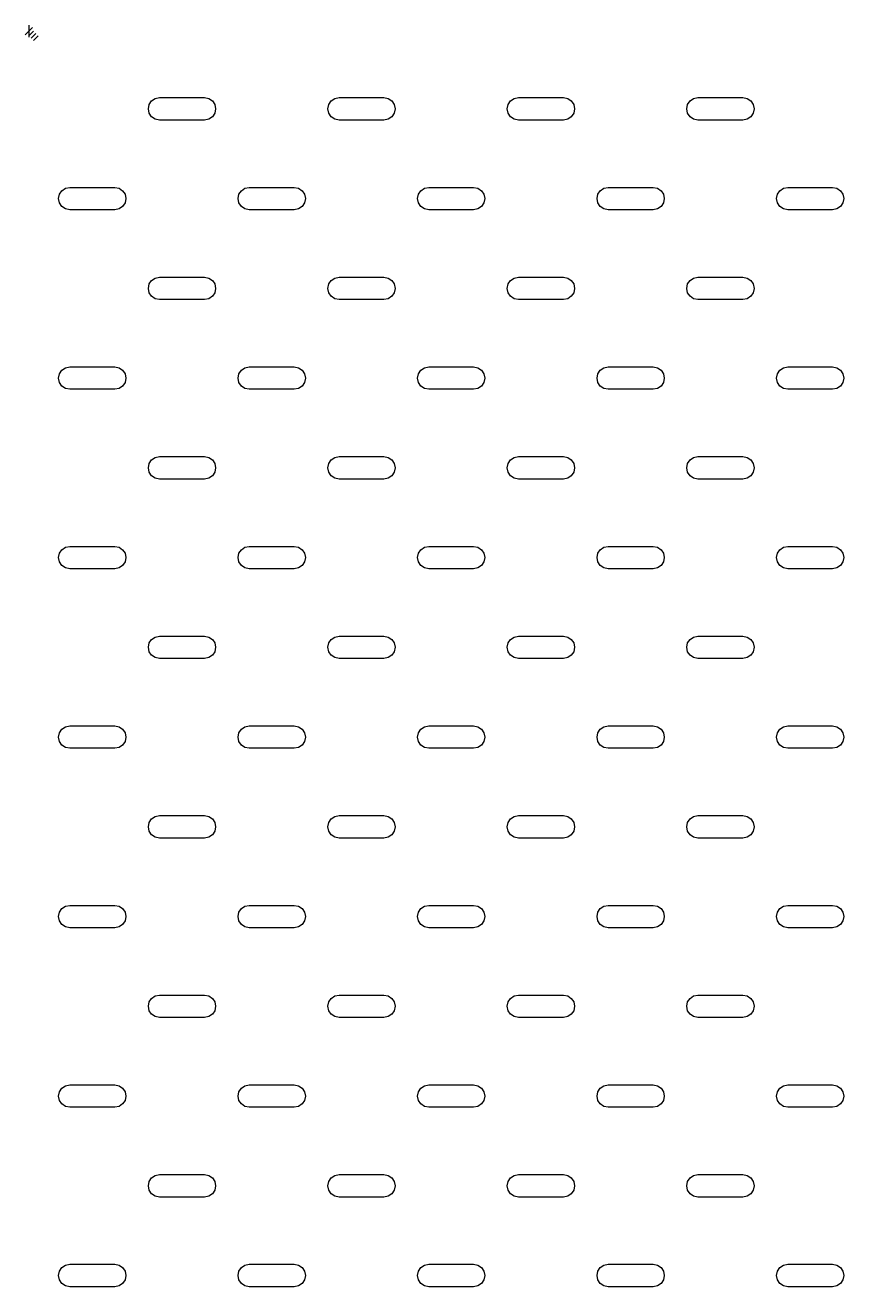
# Model space of a CAD drawing. Extents: x -507 to 182, y 13 to 298.
# Drawn here: x -0.8 to 181.6, y 17.2 to 298.3 of the extents above; entities that cross this region are included whole.
import ezdxf

# ---------------------------------------------------------------- set-up
doc = ezdxf.new("R2010")
doc.units = 0

msp = doc.modelspace()

# ---------------------------------------------------------------- linework, layer by layer
for p, q in [((26.848118, 280.656389), (27.382106, 281.450255)), ((27.382106, 281.450255), (28.174459, 281.986487)), ((28.174459, 281.986487), (29.1453, 282.18498)), ((29.1453, 282.185), (39.1453, 282.185)), ((29.1453, 282.18498), (29.1453, 282.185)), ((39.1453, 282.185), (40.116141, 281.986507)), ((40.116141, 281.986507), (40.908494, 281.450275)), ((40.908494, 281.450275), (41.442482, 280.656409)), ((66.848118, 280.656389), (67.382106, 281.450255)), ((67.382106, 281.450255), (68.174459, 281.986487)), ((68.174459, 281.986487), (69.1453, 282.18498)), ((69.1453, 282.18498), (79.1453, 282.185)), ((79.1453, 282.185), (80.116141, 281.986507)), ((80.116141, 281.986507), (80.908494, 281.450275)), ((80.908494, 281.450275), (81.442482, 280.656409)), ((106.847818, 280.656389), (107.381806, 281.450255)), ((107.381806, 281.450255), (108.174159, 281.986487)), ((108.174159, 281.986487), (109.145, 282.18498)), ((109.145, 282.185), (119.145, 282.185)), ((109.145, 282.18498), (109.145, 282.185)), ((119.145, 282.185), (120.115841, 281.986507)), ((120.115841, 281.986507), (120.908194, 281.450275)), ((120.908194, 281.450275), (121.442182, 280.656409)), ((146.847818, 280.656389), (147.381806, 281.450255)), ((147.381806, 281.450255), (148.174159, 281.986487)), ((148.174159, 281.986487), (149.145, 282.18498)), ((149.145, 282.18498), (159.145, 282.185)), ((159.145, 282.185), (160.115841, 281.986507)), ((160.115841, 281.986507), (160.908194, 281.450275)), ((160.908194, 281.450275), (161.442182, 280.656409)), ((26.652371, 279.68499), (26.848118, 280.656389)), ((26.848118, 278.713591), (26.652371, 279.68499)), ((27.382106, 277.919725), (26.848118, 278.713591)), ((41.442482, 278.713611), (40.908494, 277.919745)), ((41.442482, 280.656409), (41.638229, 279.68501)), ((41.638229, 279.68501), (41.442482, 278.713611)), ((66.652371, 279.68499), (66.848118, 280.656389)), ((66.848118, 278.713591), (66.652371, 279.68499)), ((67.382106, 277.919725), (66.848118, 278.713591)), ((81.442482, 278.713611), (80.908494, 277.919745)), ((81.442482, 280.656409), (81.638229, 279.68501)), ((81.638229, 279.68501), (81.442482, 278.713611)), ((106.652071, 279.68499), (106.847818, 280.656389)), ((106.847818, 278.713591), (106.652071, 279.68499)), ((107.381806, 277.919725), (106.847818, 278.713591)), ((121.442182, 278.713611), (120.908194, 277.919745)), ((121.442182, 280.656409), (121.637929, 279.68501)), ((121.637929, 279.68501), (121.442182, 278.713611)), ((146.652071, 279.68499), (146.847818, 280.656389)), ((146.847818, 278.713591), (146.652071, 279.68499)), ((147.381806, 277.919725), (146.847818, 278.713591)), ((161.442182, 278.713611), (160.908194, 277.919745)), ((161.442182, 280.656409), (161.637929, 279.68501)), ((161.637929, 279.68501), (161.442182, 278.713611)), ((28.174459, 277.383493), (27.382106, 277.919725)), ((29.1453, 277.185), (28.174459, 277.383493)), ((39.1453, 277.18502), (29.1453, 277.185)), ((40.116141, 277.383513), (39.1453, 277.18502)), ((40.908494, 277.919745), (40.116141, 277.383513)), ((68.174459, 277.383493), (67.382106, 277.919725)), ((69.1453, 277.185), (68.174459, 277.383493)), ((79.1453, 277.18502), (69.1453, 277.185)), ((80.116141, 277.383513), (79.1453, 277.18502)), ((80.908494, 277.919745), (80.116141, 277.383513)), ((108.174159, 277.383493), (107.381806, 277.919725)), ((109.145, 277.185), (108.174159, 277.383493)), ((119.145, 277.18502), (109.145, 277.185)), ((120.115841, 277.383513), (119.145, 277.18502)), ((120.908194, 277.919745), (120.115841, 277.383513)), ((148.174159, 277.383493), (147.381806, 277.919725)), ((149.145, 277.185), (148.174159, 277.383493)), ((159.145, 277.185), (149.145, 277.185)), ((160.115841, 277.383513), (159.145, 277.18502)), ((159.145, 277.18502), (159.145, 277.185)), ((160.908194, 277.919745), (160.115841, 277.383513)), ((7.380809, 261.45101), (8.173839, 261.98711)), ((8.173839, 261.98711), (9.14535, 262.18501)), ((9.14535, 262.18501), (19.1453, 262.185)), ((19.1453, 262.185), (20.116811, 261.9871)), ((20.116811, 261.9871), (20.909841, 261.451)), ((47.380759, 261.45101), (48.173789, 261.98711)), ((48.173789, 261.98711), (49.1453, 262.18501)), ((49.1453, 262.18501), (49.1453, 262.185)), ((49.1453, 262.185), (59.1453, 262.185)), ((59.1453, 262.185), (60.116811, 261.9871)), ((60.116811, 261.9871), (60.909841, 261.451)), ((87.380759, 261.45101), (88.173789, 261.98711)), ((88.173789, 261.98711), (89.1453, 262.18501)), ((89.1453, 262.18501), (99.1452, 262.185)), ((99.1452, 262.185), (100.116711, 261.9871)), ((100.116711, 261.9871), (100.909741, 261.451)), ((127.380459, 261.45101), (128.173489, 261.98711)), ((128.173489, 261.98711), (129.145, 262.18501)), ((129.145, 262.18501), (129.145, 262.185)), ((129.145, 262.185), (139.145, 262.185)), ((139.145, 262.185), (140.116511, 261.9871)), ((140.116511, 261.9871), (140.909541, 261.451)), ((167.380459, 261.45101), (168.173489, 261.98711)), ((168.173489, 261.98711), (169.145, 262.18501)), ((169.145, 262.18501), (179.145, 262.185)), ((179.145, 262.185), (180.116511, 261.9871)), ((180.116511, 261.9871), (180.909541, 261.451)), ((6.65034, 259.685005), (6.846297, 260.65691)), ((6.846297, 258.7131), (6.65034, 259.685005)), ((6.846297, 260.65691), (7.380809, 261.45101)), ((7.380809, 257.919), (6.846297, 258.7131)), ((20.909841, 261.451), (21.444353, 260.6569)), ((21.444353, 258.71309), (20.909841, 257.91899)), ((21.444353, 260.6569), (21.64031, 259.684995)), ((21.64031, 259.684995), (21.444353, 258.71309)), ((46.65029, 259.685005), (46.846247, 260.65691)), ((46.846247, 258.7131), (46.65029, 259.685005)), ((46.846247, 260.65691), (47.380759, 261.45101)), ((47.380759, 257.919), (46.846247, 258.7131)), ((60.909841, 261.451), (61.444353, 260.6569)), ((61.444353, 258.71309), (60.909841, 257.91899)), ((61.444353, 260.6569), (61.64031, 259.684995)), ((61.64031, 259.684995), (61.444353, 258.71309)), ((86.65029, 259.685005), (86.846247, 260.65691)), ((86.846247, 258.7131), (86.65029, 259.685005)), ((86.846247, 260.65691), (87.380759, 261.45101)), ((87.380759, 257.919), (86.846247, 258.7131)), ((100.909741, 261.451), (101.444253, 260.6569)), ((101.444253, 258.71309), (100.909741, 257.91899)), ((101.444253, 260.6569), (101.64021, 259.684995)), ((101.64021, 259.684995), (101.444253, 258.71309)), ((126.64999, 259.685005), (126.845947, 260.65691)), ((126.845947, 258.7131), (126.64999, 259.685005)), ((126.845947, 260.65691), (127.380459, 261.45101)), ((127.380459, 257.919), (126.845947, 258.7131)), ((140.909541, 261.451), (141.444053, 260.6569)), ((141.444053, 258.71309), (140.909541, 257.91899)), ((141.444053, 260.6569), (141.64001, 259.684995)), ((141.64001, 259.684995), (141.444053, 258.71309)), ((166.64999, 259.685005), (166.845947, 260.65691)), ((166.845947, 258.7131), (166.64999, 259.685005)), ((166.845947, 260.65691), (167.380459, 261.45101)), ((167.380459, 257.919), (166.845947, 258.7131)), ((180.909541, 261.451), (181.444053, 260.6569)), ((181.444053, 258.71309), (180.909541, 257.91899)), ((181.444053, 260.6569), (181.64001, 259.684995)), ((181.64001, 259.684995), (181.444053, 258.71309)), ((8.173839, 257.3829), (7.380809, 257.919)), ((9.14535, 257.185), (8.173839, 257.3829)), ((19.1453, 257.18499), (9.14535, 257.185)), ((20.116811, 257.38289), (19.1453, 257.18499)), ((20.909841, 257.91899), (20.116811, 257.38289)), ((48.173789, 257.3829), (47.380759, 257.919)), ((49.1453, 257.185), (48.173789, 257.3829)), ((59.1453, 257.18499), (49.1453, 257.185)), ((60.116811, 257.38289), (59.1453, 257.18499)), ((60.909841, 257.91899), (60.116811, 257.38289)), ((88.173789, 257.3829), (87.380759, 257.919)), ((89.1453, 257.185), (88.173789, 257.3829)), ((99.1452, 257.18499), (89.1453, 257.185)), ((100.116711, 257.38289), (99.1452, 257.18499)), ((100.909741, 257.91899), (100.116711, 257.38289)), ((128.173489, 257.3829), (127.380459, 257.919)), ((129.145, 257.185), (128.173489, 257.3829)), ((139.145, 257.18499), (129.145, 257.185)), ((140.116511, 257.38289), (139.145, 257.18499)), ((140.909541, 257.91899), (140.116511, 257.38289)), ((168.173489, 257.3829), (167.380459, 257.919)), ((169.145, 257.185), (168.173489, 257.3829)), ((179.145, 257.18499), (169.145, 257.185)), ((180.116511, 257.38289), (179.145, 257.18499)), ((180.909541, 257.91899), (180.116511, 257.38289)), ((27.382106, 241.450255), (28.174459, 241.986487)), ((28.174459, 241.986487), (29.1453, 242.18498)), ((29.1453, 242.185), (39.1453, 242.185)), ((29.1453, 242.18498), (29.1453, 242.185)), ((39.1453, 242.185), (40.116141, 241.986507)), ((40.116141, 241.986507), (40.908494, 241.450275)), ((67.382106, 241.450255), (68.174459, 241.986487)), ((68.174459, 241.986487), (69.1453, 242.18498)), ((69.1453, 242.185), (79.1453, 242.185)), ((69.1453, 242.18498), (69.1453, 242.185)), ((79.1453, 242.185), (80.116141, 241.986507)), ((80.116141, 241.986507), (80.908494, 241.450275)), ((107.381806, 241.450255), (108.174159, 241.986487)), ((108.174159, 241.986487), (109.145, 242.18498)), ((109.145, 242.18498), (119.145, 242.185)), ((119.145, 242.185), (120.115841, 241.986507)), ((120.115841, 241.986507), (120.908194, 241.450275)), ((147.381806, 241.450255), (148.174159, 241.986487)), ((148.174159, 241.986487), (149.145, 242.18498)), ((149.145, 242.185), (159.145, 242.185)), ((149.145, 242.18498), (149.145, 242.185)), ((159.145, 242.185), (160.115841, 241.986507)), ((160.115841, 241.986507), (160.908194, 241.450275)), ((26.652371, 239.68499), (26.848118, 240.656389)), ((26.848118, 238.713591), (26.652371, 239.68499)), ((26.848118, 240.656389), (27.382106, 241.450255)), ((40.908494, 241.450275), (41.442482, 240.656409)), ((41.442482, 240.656409), (41.638229, 239.68501)), ((41.638229, 239.68501), (41.442482, 238.713611)), ((66.652371, 239.68499), (66.848118, 240.656389)), ((66.848118, 238.713591), (66.652371, 239.68499)), ((66.848118, 240.656389), (67.382106, 241.450255)), ((80.908494, 241.450275), (81.442482, 240.656409)), ((81.442482, 240.656409), (81.638229, 239.68501)), ((81.638229, 239.68501), (81.442482, 238.713611)), ((106.652071, 239.68499), (106.847818, 240.656389)), ((106.847818, 238.713591), (106.652071, 239.68499)), ((106.847818, 240.656389), (107.381806, 241.450255)), ((120.908194, 241.450275), (121.442182, 240.656409)), ((121.442182, 240.656409), (121.637929, 239.68501)), ((121.637929, 239.68501), (121.442182, 238.713611)), ((146.652071, 239.68499), (146.847818, 240.656389)), ((146.847818, 238.713591), (146.652071, 239.68499)), ((146.847818, 240.656389), (147.381806, 241.450255)), ((160.908194, 241.450275), (161.442182, 240.656409)), ((161.442182, 240.656409), (161.637929, 239.68501)), ((161.637929, 239.68501), (161.442182, 238.713611)), ((27.382106, 237.919725), (26.848118, 238.713591)), ((28.174459, 237.383493), (27.382106, 237.919725)), ((29.1453, 237.185), (28.174459, 237.383493)), ((39.1453, 237.18502), (29.1453, 237.185)), ((40.116141, 237.383513), (39.1453, 237.18502)), ((40.908494, 237.919745), (40.116141, 237.383513)), ((41.442482, 238.713611), (40.908494, 237.919745)), ((67.382106, 237.919725), (66.848118, 238.713591)), ((68.174459, 237.383493), (67.382106, 237.919725)), ((69.1453, 237.185), (68.174459, 237.383493)), ((79.1453, 237.18502), (69.1453, 237.185)), ((80.116141, 237.383513), (79.1453, 237.18502)), ((80.908494, 237.919745), (80.116141, 237.383513)), ((81.442482, 238.713611), (80.908494, 237.919745)), ((107.381806, 237.919725), (106.847818, 238.713591)), ((108.174159, 237.383493), (107.381806, 237.919725)), ((109.145, 237.185), (108.174159, 237.383493)), ((119.145, 237.18502), (109.145, 237.185)), ((120.115841, 237.383513), (119.145, 237.18502)), ((120.908194, 237.919745), (120.115841, 237.383513)), ((121.442182, 238.713611), (120.908194, 237.919745)), ((147.381806, 237.919725), (146.847818, 238.713591)), ((148.174159, 237.383493), (147.381806, 237.919725)), ((149.145, 237.185), (148.174159, 237.383493)), ((159.145, 237.18502), (149.145, 237.185)), ((160.115841, 237.383513), (159.145, 237.18502)), ((160.908194, 237.919745), (160.115841, 237.383513)), ((161.442182, 238.713611), (160.908194, 237.919745)), ((8.173839, 221.98711), (9.14535, 222.18501)), ((9.14535, 222.18501), (9.14535, 222.185)), ((9.14535, 222.185), (19.1453, 222.185)), ((19.1453, 222.185), (20.116811, 221.9871)), ((48.173789, 221.98711), (49.1453, 222.18501)), ((49.1453, 222.18501), (59.1453, 222.185)), ((59.1453, 222.185), (60.116811, 221.9871)), ((88.173789, 221.98711), (89.1453, 222.18501)), ((89.1453, 222.18501), (89.1453, 222.185)), ((89.1453, 222.185), (99.1452, 222.185)), ((99.1452, 222.185), (100.116711, 221.9871)), ((128.173489, 221.98711), (129.145, 222.18501)), ((129.145, 222.18501), (129.145, 222.185)), ((129.145, 222.185), (139.145, 222.185)), ((139.145, 222.185), (140.116511, 221.9871)), ((168.173489, 221.98711), (169.145, 222.18501)), ((169.145, 222.18501), (179.145, 222.185)), ((179.145, 222.185), (180.116511, 221.9871)), ((6.65034, 219.685005), (6.846297, 220.65691)), ((6.846297, 218.7131), (6.65034, 219.685005)), ((6.846297, 220.65691), (7.380809, 221.45101)), ((7.380809, 221.45101), (8.173839, 221.98711)), ((20.116811, 221.9871), (20.909841, 221.451)), ((20.909841, 221.451), (21.444353, 220.6569)), ((21.444353, 220.6569), (21.64031, 219.684995)), ((21.64031, 219.684995), (21.444353, 218.71309)), ((46.65029, 219.685005), (46.846247, 220.65691)), ((46.846247, 218.7131), (46.65029, 219.685005)), ((46.846247, 220.65691), (47.380759, 221.45101)), ((47.380759, 221.45101), (48.173789, 221.98711)), ((60.116811, 221.9871), (60.909841, 221.451)), ((60.909841, 221.451), (61.444353, 220.6569)), ((61.444353, 220.6569), (61.64031, 219.684995)), ((61.64031, 219.684995), (61.444353, 218.71309)), ((86.65029, 219.685005), (86.846247, 220.65691)), ((86.846247, 218.7131), (86.65029, 219.685005)), ((86.846247, 220.65691), (87.380759, 221.45101)), ((87.380759, 221.45101), (88.173789, 221.98711)), ((100.116711, 221.9871), (100.909741, 221.451)), ((100.909741, 221.451), (101.444253, 220.6569)), ((101.444253, 220.6569), (101.64021, 219.684995)), ((101.64021, 219.684995), (101.444253, 218.71309)), ((126.64999, 219.685005), (126.845947, 220.65691)), ((126.845947, 218.7131), (126.64999, 219.685005)), ((126.845947, 220.65691), (127.380459, 221.45101)), ((127.380459, 221.45101), (128.173489, 221.98711)), ((140.116511, 221.9871), (140.909541, 221.451)), ((140.909541, 221.451), (141.444053, 220.6569)), ((141.444053, 220.6569), (141.64001, 219.684995)), ((141.64001, 219.684995), (141.444053, 218.71309)), ((166.64999, 219.685005), (166.845947, 220.65691)), ((166.845947, 218.7131), (166.64999, 219.685005)), ((166.845947, 220.65691), (167.380459, 221.45101)), ((167.380459, 221.45101), (168.173489, 221.98711)), ((180.116511, 221.9871), (180.909541, 221.451)), ((180.909541, 221.451), (181.444053, 220.6569)), ((181.444053, 220.6569), (181.64001, 219.684995)), ((181.64001, 219.684995), (181.444053, 218.71309)), ((7.380809, 217.919), (6.846297, 218.7131)), ((8.173839, 217.3829), (7.380809, 217.919)), ((9.14535, 217.185), (8.173839, 217.3829)), ((19.1453, 217.18499), (9.14535, 217.185)), ((20.116811, 217.38289), (19.1453, 217.18499)), ((20.909841, 217.91899), (20.116811, 217.38289)), ((21.444353, 218.71309), (20.909841, 217.91899)), ((47.380759, 217.919), (46.846247, 218.7131)), ((48.173789, 217.3829), (47.380759, 217.919)), ((49.1453, 217.185), (48.173789, 217.3829)), ((59.1453, 217.185), (49.1453, 217.185)), ((60.116811, 217.38289), (59.1453, 217.18499)), ((59.1453, 217.18499), (59.1453, 217.185)), ((60.909841, 217.91899), (60.116811, 217.38289)), ((61.444353, 218.71309), (60.909841, 217.91899)), ((87.380759, 217.919), (86.846247, 218.7131)), ((88.173789, 217.3829), (87.380759, 217.919)), ((89.1453, 217.185), (88.173789, 217.3829)), ((99.1452, 217.18499), (89.1453, 217.185)), ((100.116711, 217.38289), (99.1452, 217.18499)), ((100.909741, 217.91899), (100.116711, 217.38289)), ((101.444253, 218.71309), (100.909741, 217.91899)), ((127.380459, 217.919), (126.845947, 218.7131)), ((128.173489, 217.3829), (127.380459, 217.919)), ((129.145, 217.185), (128.173489, 217.3829)), ((139.145, 217.18499), (129.145, 217.185)), ((140.116511, 217.38289), (139.145, 217.18499)), ((140.909541, 217.91899), (140.116511, 217.38289)), ((141.444053, 218.71309), (140.909541, 217.91899)), ((167.380459, 217.919), (166.845947, 218.7131)), ((168.173489, 217.3829), (167.380459, 217.919)), ((169.145, 217.185), (168.173489, 217.3829)), ((179.145, 217.18499), (169.145, 217.185)), ((180.116511, 217.38289), (179.145, 217.18499)), ((180.909541, 217.91899), (180.116511, 217.38289)), ((181.444053, 218.71309), (180.909541, 217.91899)), ((26.652371, 199.68499), (26.848118, 200.656389)), ((26.848118, 198.713591), (26.652371, 199.68499)), ((26.848118, 200.656389), (27.382106, 201.450255)), ((27.382106, 201.450255), (28.174459, 201.986487)), ((28.174459, 201.986487), (29.1453, 202.18498)), ((29.1453, 202.185), (39.1453, 202.185)), ((29.1453, 202.18498), (29.1453, 202.185)), ((39.1453, 202.185), (40.116141, 201.986507)), ((40.116141, 201.986507), (40.908494, 201.450275)), ((40.908494, 201.450275), (41.442482, 200.656409)), ((41.442482, 200.656409), (41.638229, 199.68501)), ((41.638229, 199.68501), (41.442482, 198.713611)), ((66.652371, 199.68499), (66.848118, 200.656389)), ((66.848118, 198.713591), (66.652371, 199.68499)), ((66.848118, 200.656389), (67.382106, 201.450255)), ((67.382106, 201.450255), (68.174459, 201.986487)), ((68.174459, 201.986487), (69.1453, 202.18498)), ((69.1453, 202.18498), (79.1453, 202.185)), ((79.1453, 202.185), (80.116141, 201.986507)), ((80.116141, 201.986507), (80.908494, 201.450275)), ((80.908494, 201.450275), (81.442482, 200.656409)), ((81.442482, 200.656409), (81.638229, 199.68501)), ((81.638229, 199.68501), (81.442482, 198.713611)), ((106.652071, 199.68499), (106.847818, 200.656389)), ((106.847818, 198.713591), (106.652071, 199.68499)), ((106.847818, 200.656389), (107.381806, 201.450255)), ((107.381806, 201.450255), (108.174159, 201.986487)), ((108.174159, 201.986487), (109.145, 202.18498)), ((109.145, 202.18498), (119.145, 202.185)), ((119.145, 202.185), (120.115841, 201.986507)), ((120.115841, 201.986507), (120.908194, 201.450275)), ((120.908194, 201.450275), (121.442182, 200.656409)), ((121.442182, 200.656409), (121.637929, 199.68501)), ((121.637929, 199.68501), (121.442182, 198.713611)), ((146.652071, 199.68499), (146.847818, 200.656389)), ((146.847818, 198.713591), (146.652071, 199.68499)), ((146.847818, 200.656389), (147.381806, 201.450255)), ((147.381806, 201.450255), (148.174159, 201.986487)), ((148.174159, 201.986487), (149.145, 202.18498)), ((149.145, 202.18498), (159.145, 202.185)), ((159.145, 202.185), (160.115841, 201.986507)), ((160.115841, 201.986507), (160.908194, 201.450275)), ((160.908194, 201.450275), (161.442182, 200.656409)), ((161.442182, 200.656409), (161.637929, 199.68501)), ((161.637929, 199.68501), (161.442182, 198.713611)), ((27.382106, 197.919725), (26.848118, 198.713591)), ((28.174459, 197.383493), (27.382106, 197.919725)), ((29.1453, 197.185), (28.174459, 197.383493)), ((39.1453, 197.18502), (29.1453, 197.185)), ((40.116141, 197.383513), (39.1453, 197.18502)), ((40.908494, 197.919745), (40.116141, 197.383513)), ((41.442482, 198.713611), (40.908494, 197.919745)), ((67.382106, 197.919725), (66.848118, 198.713591)), ((68.174459, 197.383493), (67.382106, 197.919725)), ((69.1453, 197.185), (68.174459, 197.383493)), ((79.1453, 197.185), (69.1453, 197.185)), ((80.116141, 197.383513), (79.1453, 197.18502)), ((79.1453, 197.18502), (79.1453, 197.185)), ((80.908494, 197.919745), (80.116141, 197.383513)), ((81.442482, 198.713611), (80.908494, 197.919745)), ((107.381806, 197.919725), (106.847818, 198.713591)), ((108.174159, 197.383493), (107.381806, 197.919725)), ((109.145, 197.185), (108.174159, 197.383493)), ((119.145, 197.18502), (109.145, 197.185)), ((120.115841, 197.383513), (119.145, 197.18502)), ((120.908194, 197.919745), (120.115841, 197.383513)), ((121.442182, 198.713611), (120.908194, 197.919745)), ((147.381806, 197.919725), (146.847818, 198.713591)), ((148.174159, 197.383493), (147.381806, 197.919725)), ((149.145, 197.185), (148.174159, 197.383493)), ((159.145, 197.185), (149.145, 197.185)), ((160.115841, 197.383513), (159.145, 197.18502)), ((159.145, 197.18502), (159.145, 197.185)), ((160.908194, 197.919745), (160.115841, 197.383513)), ((161.442182, 198.713611), (160.908194, 197.919745)), ((6.65034, 179.685005), (6.846297, 180.65691)), ((6.846297, 180.65691), (7.380809, 181.45101)), ((7.380809, 181.45101), (8.173839, 181.98711)), ((8.173839, 181.98711), (9.14535, 182.18501)), ((9.14535, 182.18501), (19.1453, 182.185)), ((19.1453, 182.185), (20.116811, 181.9871)), ((20.116811, 181.9871), (20.909841, 181.451)), ((20.909841, 181.451), (21.444353, 180.6569)), ((21.444353, 180.6569), (21.64031, 179.684995)), ((46.65029, 179.685005), (46.846247, 180.65691)), ((46.846247, 180.65691), (47.380759, 181.45101)), ((47.380759, 181.45101), (48.173789, 181.98711)), ((48.173789, 181.98711), (49.1453, 182.18501)), ((49.1453, 182.18501), (59.1453, 182.185)), ((59.1453, 182.185), (60.116811, 181.9871)), ((60.116811, 181.9871), (60.909841, 181.451)), ((60.909841, 181.451), (61.444353, 180.6569)), ((61.444353, 180.6569), (61.64031, 179.684995)), ((86.65029, 179.685005), (86.846247, 180.65691)), ((86.846247, 180.65691), (87.380759, 181.45101)), ((87.380759, 181.45101), (88.173789, 181.98711)), ((88.173789, 181.98711), (89.1453, 182.18501)), ((89.1453, 182.18501), (89.1453, 182.185)), ((89.1453, 182.185), (99.1452, 182.185)), ((99.1452, 182.185), (100.116711, 181.9871)), ((100.116711, 181.9871), (100.909741, 181.451)), ((100.909741, 181.451), (101.444253, 180.6569)), ((101.444253, 180.6569), (101.64021, 179.684995)), ((126.64999, 179.685005), (126.845947, 180.65691)), ((126.845947, 180.65691), (127.380459, 181.45101)), ((127.380459, 181.45101), (128.173489, 181.98711)), ((128.173489, 181.98711), (129.145, 182.18501)), ((129.145, 182.18501), (139.145, 182.185)), ((139.145, 182.185), (140.116511, 181.9871)), ((140.116511, 181.9871), (140.909541, 181.451)), ((140.909541, 181.451), (141.444053, 180.6569)), ((141.444053, 180.6569), (141.64001, 179.684995)), ((166.64999, 179.685005), (166.845947, 180.65691)), ((166.845947, 180.65691), (167.380459, 181.45101)), ((167.380459, 181.45101), (168.173489, 181.98711)), ((168.173489, 181.98711), (169.145, 182.18501)), ((169.145, 182.18501), (179.145, 182.185)), ((179.145, 182.185), (180.116511, 181.9871)), ((180.116511, 181.9871), (180.909541, 181.451)), ((180.909541, 181.451), (181.444053, 180.6569)), ((181.444053, 180.6569), (181.64001, 179.684995)), ((6.846297, 178.7131), (6.65034, 179.685005)), ((7.380809, 177.919), (6.846297, 178.7131)), ((8.173839, 177.3829), (7.380809, 177.919)), ((9.14535, 177.185), (8.173839, 177.3829)), ((19.1453, 177.18499), (9.14535, 177.185)), ((20.116811, 177.38289), (19.1453, 177.18499)), ((20.909841, 177.91899), (20.116811, 177.38289)), ((21.444353, 178.71309), (20.909841, 177.91899)), ((21.64031, 179.684995), (21.444353, 178.71309)), ((46.846247, 178.7131), (46.65029, 179.685005)), ((47.380759, 177.919), (46.846247, 178.7131)), ((48.173789, 177.3829), (47.380759, 177.919)), ((49.1453, 177.185), (48.173789, 177.3829)), ((59.1453, 177.185), (49.1453, 177.185)), ((60.116811, 177.38289), (59.1453, 177.18499)), ((59.1453, 177.18499), (59.1453, 177.185)), ((60.909841, 177.91899), (60.116811, 177.38289)), ((61.444353, 178.71309), (60.909841, 177.91899)), ((61.64031, 179.684995), (61.444353, 178.71309)), ((86.846247, 178.7131), (86.65029, 179.685005)), ((87.380759, 177.919), (86.846247, 178.7131)), ((88.173789, 177.3829), (87.380759, 177.919)), ((89.1453, 177.185), (88.173789, 177.3829)), ((99.1452, 177.18499), (89.1453, 177.185)), ((100.116711, 177.38289), (99.1452, 177.18499)), ((100.909741, 177.91899), (100.116711, 177.38289)), ((101.444253, 178.71309), (100.909741, 177.91899)), ((101.64021, 179.684995), (101.444253, 178.71309)), ((126.845947, 178.7131), (126.64999, 179.685005)), ((127.380459, 177.919), (126.845947, 178.7131)), ((128.173489, 177.3829), (127.380459, 177.919)), ((129.145, 177.185), (128.173489, 177.3829)), ((139.145, 177.185), (129.145, 177.185)), ((140.116511, 177.38289), (139.145, 177.18499)), ((139.145, 177.18499), (139.145, 177.185)), ((140.909541, 177.91899), (140.116511, 177.38289)), ((141.444053, 178.71309), (140.909541, 177.91899)), ((141.64001, 179.684995), (141.444053, 178.71309)), ((166.845947, 178.7131), (166.64999, 179.685005)), ((167.380459, 177.919), (166.845947, 178.7131)), ((168.173489, 177.3829), (167.380459, 177.919)), ((169.145, 177.185), (168.173489, 177.3829)), ((179.145, 177.185), (169.145, 177.185)), ((180.116511, 177.38289), (179.145, 177.18499)), ((179.145, 177.18499), (179.145, 177.185)), ((180.909541, 177.91899), (180.116511, 177.38289)), ((181.444053, 178.71309), (180.909541, 177.91899)), ((181.64001, 179.684995), (181.444053, 178.71309)), ((26.652371, 159.68599), (26.848118, 160.657389)), ((26.848118, 160.657389), (27.382106, 161.451255)), ((27.382106, 161.451255), (28.174459, 161.987487)), ((28.174459, 161.987487), (29.1453, 162.18598)), ((29.1453, 162.18598), (39.1453, 162.186)), ((39.1453, 162.186), (40.116141, 161.987507)), ((40.116141, 161.987507), (40.908494, 161.451275)), ((40.908494, 161.451275), (41.442482, 160.657409)), ((41.442482, 160.657409), (41.638229, 159.68601)), ((66.652371, 159.68599), (66.848118, 160.657389)), ((66.848118, 160.657389), (67.382106, 161.451255)), ((67.382106, 161.451255), (68.174459, 161.987487)), ((68.174459, 161.987487), (69.1453, 162.18598)), ((69.1453, 162.18598), (79.1453, 162.186)), ((79.1453, 162.186), (80.116141, 161.987507)), ((80.116141, 161.987507), (80.908494, 161.451275)), ((80.908494, 161.451275), (81.442482, 160.657409)), ((81.442482, 160.657409), (81.638229, 159.68601)), ((106.652071, 159.68599), (106.847818, 160.657389)), ((106.847818, 160.657389), (107.381806, 161.451255)), ((107.381806, 161.451255), (108.174159, 161.987487)), ((108.174159, 161.987487), (109.145, 162.18598)), ((109.145, 162.186), (119.145, 162.186)), ((109.145, 162.18598), (109.145, 162.186)), ((119.145, 162.186), (120.115841, 161.987507)), ((120.115841, 161.987507), (120.908194, 161.451275)), ((120.908194, 161.451275), (121.442182, 160.657409)), ((121.442182, 160.657409), (121.637929, 159.68601)), ((146.652071, 159.68599), (146.847818, 160.657389)), ((146.847818, 160.657389), (147.381806, 161.451255)), ((147.381806, 161.451255), (148.174159, 161.987487)), ((148.174159, 161.987487), (149.145, 162.18598)), ((149.145, 162.18598), (159.145, 162.186)), ((159.145, 162.186), (160.115841, 161.987507)), ((160.115841, 161.987507), (160.908194, 161.451275)), ((160.908194, 161.451275), (161.442182, 160.657409)), ((161.442182, 160.657409), (161.637929, 159.68601)), ((26.848118, 158.714591), (26.652371, 159.68599)), ((27.382106, 157.920725), (26.848118, 158.714591)), ((28.174459, 157.384493), (27.382106, 157.920725)), ((40.908494, 157.920745), (40.116141, 157.384513)), ((41.442482, 158.714611), (40.908494, 157.920745)), ((41.638229, 159.68601), (41.442482, 158.714611)), ((66.848118, 158.714591), (66.652371, 159.68599)), ((67.382106, 157.920725), (66.848118, 158.714591)), ((68.174459, 157.384493), (67.382106, 157.920725)), ((80.908494, 157.920745), (80.116141, 157.384513)), ((81.442482, 158.714611), (80.908494, 157.920745)), ((81.638229, 159.68601), (81.442482, 158.714611)), ((106.847818, 158.714591), (106.652071, 159.68599)), ((107.381806, 157.920725), (106.847818, 158.714591)), ((108.174159, 157.384493), (107.381806, 157.920725)), ((120.908194, 157.920745), (120.115841, 157.384513)), ((121.442182, 158.714611), (120.908194, 157.920745)), ((121.637929, 159.68601), (121.442182, 158.714611)), ((146.847818, 158.714591), (146.652071, 159.68599)), ((147.381806, 157.920725), (146.847818, 158.714591)), ((148.174159, 157.384493), (147.381806, 157.920725)), ((160.908194, 157.920745), (160.115841, 157.384513)), ((161.442182, 158.714611), (160.908194, 157.920745)), ((161.637929, 159.68601), (161.442182, 158.714611)), ((29.1453, 157.186), (28.174459, 157.384493)), ((39.1453, 157.18602), (29.1453, 157.186)), ((40.116141, 157.384513), (39.1453, 157.18602)), ((69.1453, 157.186), (68.174459, 157.384493)), ((79.1453, 157.186), (69.1453, 157.186)), ((80.116141, 157.384513), (79.1453, 157.18602)), ((79.1453, 157.18602), (79.1453, 157.186)), ((109.145, 157.186), (108.174159, 157.384493)), ((119.145, 157.18602), (109.145, 157.186)), ((120.115841, 157.384513), (119.145, 157.18602)), ((149.145, 157.186), (148.174159, 157.384493)), ((159.145, 157.18602), (149.145, 157.186)), ((160.115841, 157.384513), (159.145, 157.18602)), ((6.65034, 139.686005), (6.846297, 140.65791)), ((6.846297, 140.65791), (7.380809, 141.45201)), ((7.380809, 141.45201), (8.173839, 141.98811)), ((8.173839, 141.98811), (9.14535, 142.18601)), ((9.14535, 142.18601), (9.14535, 142.186)), ((9.14535, 142.186), (19.1453, 142.186)), ((19.1453, 142.186), (20.116811, 141.9881)), ((20.116811, 141.9881), (20.909841, 141.452)), ((20.909841, 141.452), (21.444353, 140.6579)), ((21.444353, 140.6579), (21.64031, 139.685995)), ((46.65029, 139.686005), (46.846247, 140.65791)), ((46.846247, 140.65791), (47.380759, 141.45201)), ((47.380759, 141.45201), (48.173789, 141.98811)), ((48.173789, 141.98811), (49.1453, 142.18601)), ((49.1453, 142.18601), (59.1453, 142.186)), ((59.1453, 142.186), (60.116811, 141.9881)), ((60.116811, 141.9881), (60.909841, 141.452)), ((60.909841, 141.452), (61.444353, 140.6579)), ((61.444353, 140.6579), (61.64031, 139.685995)), ((86.65029, 139.686005), (86.846247, 140.65791)), ((86.846247, 140.65791), (87.380759, 141.45201)), ((87.380759, 141.45201), (88.173789, 141.98811)), ((88.173789, 141.98811), (89.1453, 142.18601)), ((89.1453, 142.18601), (99.1452, 142.186)), ((99.1452, 142.186), (100.116711, 141.9881)), ((100.116711, 141.9881), (100.909741, 141.452)), ((100.909741, 141.452), (101.444253, 140.6579)), ((101.444253, 140.6579), (101.64021, 139.685995)), ((126.64999, 139.686005), (126.845947, 140.65791)), ((126.845947, 140.65791), (127.380459, 141.45201)), ((127.380459, 141.45201), (128.173489, 141.98811)), ((128.173489, 141.98811), (129.145, 142.18601)), ((129.145, 142.18601), (139.145, 142.186)), ((139.145, 142.186), (140.116511, 141.9881)), ((140.116511, 141.9881), (140.909541, 141.452)), ((140.909541, 141.452), (141.444053, 140.6579)), ((141.444053, 140.6579), (141.64001, 139.685995)), ((166.64999, 139.686005), (166.845947, 140.65791)), ((166.845947, 140.65791), (167.380459, 141.45201)), ((167.380459, 141.45201), (168.173489, 141.98811)), ((168.173489, 141.98811), (169.145, 142.18601)), ((169.145, 142.18601), (169.145, 142.186)), ((169.145, 142.186), (179.145, 142.186)), ((179.145, 142.186), (180.116511, 141.9881)), ((180.116511, 141.9881), (180.909541, 141.452)), ((180.909541, 141.452), (181.444053, 140.6579)), ((181.444053, 140.6579), (181.64001, 139.685995)), ((6.846297, 138.7141), (6.65034, 139.686005)), ((7.380809, 137.92), (6.846297, 138.7141)), ((8.173839, 137.3839), (7.380809, 137.92)), ((20.909841, 137.91999), (20.116811, 137.38389)), ((21.444353, 138.71409), (20.909841, 137.91999)), ((21.64031, 139.685995), (21.444353, 138.71409)), ((46.846247, 138.7141), (46.65029, 139.686005)), ((47.380759, 137.92), (46.846247, 138.7141)), ((48.173789, 137.3839), (47.380759, 137.92)), ((60.909841, 137.91999), (60.116811, 137.38389)), ((61.444353, 138.71409), (60.909841, 137.91999)), ((61.64031, 139.685995), (61.444353, 138.71409)), ((86.846247, 138.7141), (86.65029, 139.686005)), ((87.380759, 137.92), (86.846247, 138.7141)), ((88.173789, 137.3839), (87.380759, 137.92)), ((100.909741, 137.91999), (100.116711, 137.38389)), ((101.444253, 138.71409), (100.909741, 137.91999)), ((101.64021, 139.685995), (101.444253, 138.71409)), ((126.845947, 138.7141), (126.64999, 139.686005)), ((127.380459, 137.92), (126.845947, 138.7141)), ((128.173489, 137.3839), (127.380459, 137.92)), ((140.909541, 137.91999), (140.116511, 137.38389)), ((141.444053, 138.71409), (140.909541, 137.91999)), ((141.64001, 139.685995), (141.444053, 138.71409)), ((166.845947, 138.7141), (166.64999, 139.686005)), ((167.380459, 137.92), (166.845947, 138.7141)), ((168.173489, 137.3839), (167.380459, 137.92)), ((180.909541, 137.91999), (180.116511, 137.38389)), ((181.444053, 138.71409), (180.909541, 137.91999)), ((181.64001, 139.685995), (181.444053, 138.71409)), ((9.14535, 137.186), (8.173839, 137.3839)), ((19.1453, 137.18599), (9.14535, 137.186)), ((20.116811, 137.38389), (19.1453, 137.18599)), ((49.1453, 137.186), (48.173789, 137.3839)), ((59.1453, 137.18599), (49.1453, 137.186)), ((60.116811, 137.38389), (59.1453, 137.18599)), ((89.1453, 137.186), (88.173789, 137.3839)), ((99.1452, 137.18599), (89.1453, 137.186)), ((100.116711, 137.38389), (99.1452, 137.18599)), ((129.145, 137.186), (128.173489, 137.3839)), ((139.145, 137.186), (129.145, 137.186)), ((140.116511, 137.38389), (139.145, 137.18599)), ((139.145, 137.18599), (139.145, 137.186)), ((169.145, 137.186), (168.173489, 137.3839)), ((179.145, 137.18599), (169.145, 137.186)), ((180.116511, 137.38389), (179.145, 137.18599)), ((26.848118, 120.657389), (27.382106, 121.451255)), ((27.382106, 121.451255), (28.174459, 121.987487)), ((28.174459, 121.987487), (29.1453, 122.18598)), ((29.1453, 122.18598), (39.1453, 122.186)), ((39.1453, 122.186), (40.116141, 121.987507)), ((40.116141, 121.987507), (40.908494, 121.451275)), ((40.908494, 121.451275), (41.442482, 120.657409)), ((66.848118, 120.657389), (67.382106, 121.451255)), ((67.382106, 121.451255), (68.174459, 121.987487)), ((68.174459, 121.987487), (69.1453, 122.18598)), ((69.1453, 122.18598), (79.1453, 122.186)), ((79.1453, 122.186), (80.116141, 121.987507)), ((80.116141, 121.987507), (80.908494, 121.451275)), ((80.908494, 121.451275), (81.442482, 120.657409)), ((106.847818, 120.657389), (107.381806, 121.451255)), ((107.381806, 121.451255), (108.174159, 121.987487)), ((108.174159, 121.987487), (109.145, 122.18598)), ((109.145, 122.186), (119.145, 122.186)), ((109.145, 122.18598), (109.145, 122.186)), ((119.145, 122.186), (120.115841, 121.987507)), ((120.115841, 121.987507), (120.908194, 121.451275)), ((120.908194, 121.451275), (121.442182, 120.657409)), ((146.847818, 120.657389), (147.381806, 121.451255)), ((147.381806, 121.451255), (148.174159, 121.987487)), ((148.174159, 121.987487), (149.145, 122.18598)), ((149.145, 122.18598), (159.145, 122.186)), ((159.145, 122.186), (160.115841, 121.987507)), ((160.115841, 121.987507), (160.908194, 121.451275)), ((160.908194, 121.451275), (161.442182, 120.657409)), ((26.652371, 119.68599), (26.848118, 120.657389)), ((26.848118, 118.714591), (26.652371, 119.68599)), ((27.382106, 117.920725), (26.848118, 118.714591)), ((41.442482, 118.714611), (40.908494, 117.920745)), ((41.442482, 120.657409), (41.638229, 119.68601)), ((41.638229, 119.68601), (41.442482, 118.714611)), ((66.652371, 119.68599), (66.848118, 120.657389)), ((66.848118, 118.714591), (66.652371, 119.68599)), ((67.382106, 117.920725), (66.848118, 118.714591)), ((81.442482, 118.714611), (80.908494, 117.920745)), ((81.442482, 120.657409), (81.638229, 119.68601)), ((81.638229, 119.68601), (81.442482, 118.714611)), ((106.652071, 119.68599), (106.847818, 120.657389)), ((106.847818, 118.714591), (106.652071, 119.68599)), ((107.381806, 117.920725), (106.847818, 118.714591)), ((121.442182, 118.714611), (120.908194, 117.920745)), ((121.442182, 120.657409), (121.637929, 119.68601)), ((121.637929, 119.68601), (121.442182, 118.714611)), ((146.652071, 119.68599), (146.847818, 120.657389)), ((146.847818, 118.714591), (146.652071, 119.68599)), ((147.381806, 117.920725), (146.847818, 118.714591)), ((161.442182, 118.714611), (160.908194, 117.920745)), ((161.442182, 120.657409), (161.637929, 119.68601)), ((161.637929, 119.68601), (161.442182, 118.714611)), ((28.174459, 117.384493), (27.382106, 117.920725)), ((29.1453, 117.186), (28.174459, 117.384493)), ((39.1453, 117.18602), (29.1453, 117.186)), ((40.116141, 117.384513), (39.1453, 117.18602)), ((40.908494, 117.920745), (40.116141, 117.384513)), ((68.174459, 117.384493), (67.382106, 117.920725)), ((69.1453, 117.186), (68.174459, 117.384493)), ((79.1453, 117.18602), (69.1453, 117.186)), ((80.116141, 117.384513), (79.1453, 117.18602)), ((80.908494, 117.920745), (80.116141, 117.384513)), ((108.174159, 117.384493), (107.381806, 117.920725)), ((109.145, 117.186), (108.174159, 117.384493)), ((119.145, 117.18602), (109.145, 117.186)), ((120.115841, 117.384513), (119.145, 117.18602)), ((120.908194, 117.920745), (120.115841, 117.384513)), ((148.174159, 117.384493), (147.381806, 117.920725)), ((149.145, 117.186), (148.174159, 117.384493)), ((159.145, 117.18602), (149.145, 117.186)), ((160.115841, 117.384513), (159.145, 117.18602)), ((160.908194, 117.920745), (160.115841, 117.384513)), ((6.846297, 100.65751), (7.380809, 101.45161)), ((7.380809, 101.45161), (8.173839, 101.98771)), ((8.173839, 101.98771), (9.14535, 102.18561)), ((9.14535, 102.18561), (19.1453, 102.186)), ((19.1453, 102.186), (20.116811, 101.9881)), ((20.116811, 101.9881), (20.909841, 101.452)), ((20.909841, 101.452), (21.444353, 100.6579)), ((46.846247, 100.65751), (47.380759, 101.45161)), ((47.380759, 101.45161), (48.173789, 101.98771)), ((48.173789, 101.98771), (49.1453, 102.18561)), ((49.1453, 102.18561), (59.1453, 102.186)), ((59.1453, 102.186), (60.116811, 101.9881)), ((60.116811, 101.9881), (60.909841, 101.452)), ((60.909841, 101.452), (61.444353, 100.6579)), ((86.846247, 100.65751), (87.380759, 101.45161)), ((87.380759, 101.45161), (88.173789, 101.98771)), ((88.173789, 101.98771), (89.1453, 102.18561)), ((89.1453, 102.18561), (99.1452, 102.186)), ((99.1452, 102.186), (100.116711, 101.9881)), ((100.116711, 101.9881), (100.909741, 101.452)), ((100.909741, 101.452), (101.444253, 100.6579)), ((126.845947, 100.65751), (127.380459, 101.45161)), ((127.380459, 101.45161), (128.173489, 101.98771)), ((128.173489, 101.98771), (129.145, 102.18561)), ((129.145, 102.186), (139.145, 102.186)), ((129.145, 102.18561), (129.145, 102.186)), ((139.145, 102.186), (140.116511, 101.9881)), ((140.116511, 101.9881), (140.909541, 101.452)), ((140.909541, 101.452), (141.444053, 100.6579)), ((166.845947, 100.65751), (167.380459, 101.45161)), ((167.380459, 101.45161), (168.173489, 101.98771)), ((168.173489, 101.98771), (169.145, 102.18561)), ((169.145, 102.18561), (179.145, 102.186)), ((179.145, 102.186), (180.116511, 101.9881)), ((180.116511, 101.9881), (180.909541, 101.452)), ((180.909541, 101.452), (181.444053, 100.6579)), ((6.65034, 99.685605), (6.846297, 100.65751)), ((6.846297, 98.7137), (6.65034, 99.685605)), ((7.380809, 97.9196), (6.846297, 98.7137)), ((21.444353, 98.71409), (20.909841, 97.91999)), ((21.444353, 100.6579), (21.64031, 99.685995)), ((21.64031, 99.685995), (21.444353, 98.71409)), ((46.65029, 99.685605), (46.846247, 100.65751)), ((46.846247, 98.7137), (46.65029, 99.685605)), ((47.380759, 97.9196), (46.846247, 98.7137)), ((61.444353, 98.71409), (60.909841, 97.91999)), ((61.444353, 100.6579), (61.64031, 99.685995)), ((61.64031, 99.685995), (61.444353, 98.71409)), ((86.65029, 99.685605), (86.846247, 100.65751)), ((86.846247, 98.7137), (86.65029, 99.685605)), ((87.380759, 97.9196), (86.846247, 98.7137)), ((101.444253, 98.71409), (100.909741, 97.91999)), ((101.444253, 100.6579), (101.64021, 99.685995)), ((101.64021, 99.685995), (101.444253, 98.71409)), ((126.64999, 99.685605), (126.845947, 100.65751)), ((126.845947, 98.7137), (126.64999, 99.685605)), ((127.380459, 97.9196), (126.845947, 98.7137)), ((141.444053, 98.71409), (140.909541, 97.91999)), ((141.444053, 100.6579), (141.64001, 99.685995)), ((141.64001, 99.685995), (141.444053, 98.71409)), ((166.64999, 99.685605), (166.845947, 100.65751)), ((166.845947, 98.7137), (166.64999, 99.685605)), ((167.380459, 97.9196), (166.845947, 98.7137)), ((181.444053, 98.71409), (180.909541, 97.91999)), ((181.444053, 100.6579), (181.64001, 99.685995)), ((181.64001, 99.685995), (181.444053, 98.71409)), ((8.173839, 97.3835), (7.380809, 97.9196)), ((9.14535, 97.1856), (8.173839, 97.3835)), ((19.1453, 97.1856), (9.14535, 97.1856)), ((20.116811, 97.38389), (19.1453, 97.18599)), ((19.1453, 97.18599), (19.1453, 97.1856)), ((20.909841, 97.91999), (20.116811, 97.38389)), ((48.173789, 97.3835), (47.380759, 97.9196)), ((49.1453, 97.1856), (48.173789, 97.3835)), ((59.1453, 97.1856), (49.1453, 97.1856)), ((60.116811, 97.38389), (59.1453, 97.18599)), ((59.1453, 97.18599), (59.1453, 97.1856)), ((60.909841, 97.91999), (60.116811, 97.38389)), ((88.173789, 97.3835), (87.380759, 97.9196)), ((89.1453, 97.1856), (88.173789, 97.3835)), ((99.1452, 97.1856), (89.1453, 97.1856)), ((100.116711, 97.38389), (99.1452, 97.18599)), ((99.1452, 97.18599), (99.1452, 97.1856)), ((100.909741, 97.91999), (100.116711, 97.38389)), ((128.173489, 97.3835), (127.380459, 97.9196)), ((129.145, 97.1856), (128.173489, 97.3835)), ((139.145, 97.18599), (129.145, 97.1856)), ((140.116511, 97.38389), (139.145, 97.18599)), ((140.909541, 97.91999), (140.116511, 97.38389)), ((168.173489, 97.3835), (167.380459, 97.9196)), ((169.145, 97.1856), (168.173489, 97.3835)), ((179.145, 97.18599), (169.145, 97.1856)), ((180.116511, 97.38389), (179.145, 97.18599)), ((180.909541, 97.91999), (180.116511, 97.38389)), ((27.382106, 81.450855), (28.174459, 81.987087)), ((28.174459, 81.987087), (29.1453, 82.18558)), ((29.1453, 82.18558), (39.1453, 82.1856)), ((39.1453, 82.1856), (40.116141, 81.987107)), ((40.116141, 81.987107), (40.908494, 81.450875)), ((67.382106, 81.450855), (68.174459, 81.987087)), ((68.174459, 81.987087), (69.1453, 82.18558)), ((69.1453, 82.18558), (79.1453, 82.1856)), ((79.1453, 82.1856), (80.116141, 81.987107)), ((80.116141, 81.987107), (80.908494, 81.450875)), ((107.381806, 81.450855), (108.174159, 81.987087)), ((108.174159, 81.987087), (109.145, 82.18558)), ((109.145, 82.1856), (119.145, 82.1856)), ((109.145, 82.18558), (109.145, 82.1856)), ((119.145, 82.1856), (120.115841, 81.987107)), ((120.115841, 81.987107), (120.908194, 81.450875)), ((147.381806, 81.450855), (148.174159, 81.987087)), ((148.174159, 81.987087), (149.145, 82.18558)), ((149.145, 82.1856), (159.145, 82.1856)), ((149.145, 82.18558), (149.145, 82.1856)), ((159.145, 82.1856), (160.115841, 81.987107)), ((160.115841, 81.987107), (160.908194, 81.450875)), ((26.652371, 79.68559), (26.848118, 80.656989)), ((26.848118, 78.714191), (26.652371, 79.68559)), ((26.848118, 80.656989), (27.382106, 81.450855)), ((40.908494, 81.450875), (41.442482, 80.657009)), ((41.442482, 80.657009), (41.638229, 79.68561)), ((41.638229, 79.68561), (41.442482, 78.714211)), ((66.652371, 79.68559), (66.848118, 80.656989)), ((66.848118, 78.714191), (66.652371, 79.68559)), ((66.848118, 80.656989), (67.382106, 81.450855)), ((80.908494, 81.450875), (81.442482, 80.657009)), ((81.442482, 80.657009), (81.638229, 79.68561)), ((81.638229, 79.68561), (81.442482, 78.714211)), ((106.652071, 79.68559), (106.847818, 80.656989)), ((106.847818, 78.714191), (106.652071, 79.68559)), ((106.847818, 80.656989), (107.381806, 81.450855)), ((120.908194, 81.450875), (121.442182, 80.657009)), ((121.442182, 80.657009), (121.637929, 79.68561)), ((121.637929, 79.68561), (121.442182, 78.714211)), ((146.652071, 79.68559), (146.847818, 80.656989)), ((146.847818, 78.714191), (146.652071, 79.68559)), ((146.847818, 80.656989), (147.381806, 81.450855)), ((160.908194, 81.450875), (161.442182, 80.657009)), ((161.442182, 80.657009), (161.637929, 79.68561)), ((161.637929, 79.68561), (161.442182, 78.714211)), ((27.382106, 77.920325), (26.848118, 78.714191)), ((28.174459, 77.384093), (27.382106, 77.920325)), ((29.1453, 77.1856), (28.174459, 77.384093)), ((39.1453, 77.18562), (29.1453, 77.1856)), ((40.116141, 77.384113), (39.1453, 77.18562)), ((40.908494, 77.920345), (40.116141, 77.384113)), ((41.442482, 78.714211), (40.908494, 77.920345)), ((67.382106, 77.920325), (66.848118, 78.714191)), ((68.174459, 77.384093), (67.382106, 77.920325)), ((69.1453, 77.1856), (68.174459, 77.384093)), ((79.1453, 77.18562), (69.1453, 77.1856)), ((80.116141, 77.384113), (79.1453, 77.18562)), ((80.908494, 77.920345), (80.116141, 77.384113)), ((81.442482, 78.714211), (80.908494, 77.920345)), ((107.381806, 77.920325), (106.847818, 78.714191)), ((108.174159, 77.384093), (107.381806, 77.920325)), ((109.145, 77.1856), (108.174159, 77.384093)), ((119.145, 77.18562), (109.145, 77.1856)), ((120.115841, 77.384113), (119.145, 77.18562)), ((120.908194, 77.920345), (120.115841, 77.384113)), ((121.442182, 78.714211), (120.908194, 77.920345)), ((147.381806, 77.920325), (146.847818, 78.714191)), ((148.174159, 77.384093), (147.381806, 77.920325)), ((149.145, 77.1856), (148.174159, 77.384093)), ((159.145, 77.18562), (149.145, 77.1856)), ((160.115841, 77.384113), (159.145, 77.18562)), ((160.908194, 77.920345), (160.115841, 77.384113)), ((161.442182, 78.714211), (160.908194, 77.920345)), ((7.380809, 61.45161), (8.173839, 61.98771)), ((8.173839, 61.98771), (9.14535, 62.18561)), ((9.14535, 62.18561), (19.1453, 62.1856)), ((19.1453, 62.1856), (20.116811, 61.9877)), ((20.116811, 61.9877), (20.909841, 61.4516)), ((47.380759, 61.45161), (48.173789, 61.98771)), ((48.173789, 61.98771), (49.1453, 62.18561)), ((49.1453, 62.18561), (49.1453, 62.1856)), ((49.1453, 62.1856), (59.1453, 62.1856)), ((59.1453, 62.1856), (60.116811, 61.9877)), ((60.116811, 61.9877), (60.909841, 61.4516)), ((87.380759, 61.45161), (88.173789, 61.98771)), ((88.173789, 61.98771), (89.1453, 62.18561)), ((89.1453, 62.18561), (99.1452, 62.1856)), ((99.1452, 62.1856), (100.116711, 61.9877)), ((100.116711, 61.9877), (100.909741, 61.4516)), ((127.380459, 61.45161), (128.173489, 61.98771)), ((128.173489, 61.98771), (129.145, 62.18561)), ((129.145, 62.18561), (139.145, 62.1856)), ((139.145, 62.1856), (140.116511, 61.9877)), ((140.116511, 61.9877), (140.909541, 61.4516)), ((167.380459, 61.45161), (168.173489, 61.98771)), ((168.173489, 61.98771), (169.145, 62.18561)), ((169.145, 62.18561), (169.145, 62.1856)), ((169.145, 62.1856), (179.145, 62.1856)), ((179.145, 62.1856), (180.116511, 61.9877)), ((180.116511, 61.9877), (180.909541, 61.4516)), ((6.65034, 59.685605), (6.846297, 60.65751)), ((6.846297, 58.7137), (6.65034, 59.685605)), ((6.846297, 60.65751), (7.380809, 61.45161)), ((20.909841, 61.4516), (21.444353, 60.6575)), ((21.444353, 60.6575), (21.64031, 59.685595)), ((21.64031, 59.685595), (21.444353, 58.71369)), ((46.65029, 59.685605), (46.846247, 60.65751)), ((46.846247, 58.7137), (46.65029, 59.685605)), ((46.846247, 60.65751), (47.380759, 61.45161)), ((60.909841, 61.4516), (61.444353, 60.6575)), ((61.444353, 60.6575), (61.64031, 59.685595)), ((61.64031, 59.685595), (61.444353, 58.71369)), ((86.65029, 59.685605), (86.846247, 60.65751)), ((86.846247, 58.7137), (86.65029, 59.685605)), ((86.846247, 60.65751), (87.380759, 61.45161)), ((100.909741, 61.4516), (101.444253, 60.6575)), ((101.444253, 60.6575), (101.64021, 59.685595)), ((101.64021, 59.685595), (101.444253, 58.71369)), ((126.64999, 59.685605), (126.845947, 60.65751)), ((126.845947, 58.7137), (126.64999, 59.685605)), ((126.845947, 60.65751), (127.380459, 61.45161)), ((140.909541, 61.4516), (141.444053, 60.6575)), ((141.444053, 60.6575), (141.64001, 59.685595)), ((141.64001, 59.685595), (141.444053, 58.71369)), ((166.64999, 59.685605), (166.845947, 60.65751)), ((166.845947, 58.7137), (166.64999, 59.685605)), ((166.845947, 60.65751), (167.380459, 61.45161)), ((180.909541, 61.4516), (181.444053, 60.6575)), ((181.444053, 60.6575), (181.64001, 59.685595)), ((181.64001, 59.685595), (181.444053, 58.71369)), ((7.380809, 57.9196), (6.846297, 58.7137)), ((8.173839, 57.3835), (7.380809, 57.9196)), ((9.14535, 57.1856), (8.173839, 57.3835)), ((19.1453, 57.18559), (9.14535, 57.1856)), ((20.116811, 57.38349), (19.1453, 57.18559)), ((20.909841, 57.91959), (20.116811, 57.38349)), ((21.444353, 58.71369), (20.909841, 57.91959)), ((47.380759, 57.9196), (46.846247, 58.7137)), ((48.173789, 57.3835), (47.380759, 57.9196)), ((49.1453, 57.1856), (48.173789, 57.3835)), ((59.1453, 57.18559), (49.1453, 57.1856)), ((60.116811, 57.38349), (59.1453, 57.18559)), ((60.909841, 57.91959), (60.116811, 57.38349)), ((61.444353, 58.71369), (60.909841, 57.91959)), ((87.380759, 57.9196), (86.846247, 58.7137)), ((88.173789, 57.3835), (87.380759, 57.9196)), ((89.1453, 57.1856), (88.173789, 57.3835)), ((99.1452, 57.18559), (89.1453, 57.1856)), ((100.116711, 57.38349), (99.1452, 57.18559)), ((100.909741, 57.91959), (100.116711, 57.38349)), ((101.444253, 58.71369), (100.909741, 57.91959)), ((127.380459, 57.9196), (126.845947, 58.7137)), ((128.173489, 57.3835), (127.380459, 57.9196)), ((129.145, 57.1856), (128.173489, 57.3835)), ((139.145, 57.18559), (129.145, 57.1856)), ((140.116511, 57.38349), (139.145, 57.18559)), ((140.909541, 57.91959), (140.116511, 57.38349)), ((141.444053, 58.71369), (140.909541, 57.91959)), ((167.380459, 57.9196), (166.845947, 58.7137)), ((168.173489, 57.3835), (167.380459, 57.9196)), ((169.145, 57.1856), (168.173489, 57.3835)), ((179.145, 57.18559), (169.145, 57.1856)), ((180.116511, 57.38349), (179.145, 57.18559)), ((180.909541, 57.91959), (180.116511, 57.38349)), ((181.444053, 58.71369), (180.909541, 57.91959)), ((28.173793, 41.987791), (29.1453, 42.18569)), ((29.1453, 42.1857), (39.1453, 42.1857)), ((29.1453, 42.18569), (29.1453, 42.1857)), ((39.1453, 42.1857), (40.116807, 41.987801)), ((68.173793, 41.987791), (69.1453, 42.18569)), ((69.1453, 42.18569), (79.1453, 42.1857)), ((79.1453, 42.1857), (80.116807, 41.987801)), ((108.173493, 41.987791), (109.145, 42.18569)), ((109.145, 42.18569), (119.145, 42.1857)), ((119.145, 42.1857), (120.116507, 41.987801)), ((148.173493, 41.987791), (149.145, 42.18569)), ((149.145, 42.18569), (159.145, 42.1857)), ((159.145, 42.1857), (160.116507, 41.987801)), ((26.6503, 39.685695), (26.846256, 40.657596)), ((26.846256, 38.713794), (26.6503, 39.685695)), ((26.846256, 40.657596), (27.380766, 41.451693)), ((27.380766, 41.451693), (28.173793, 41.987791)), ((40.116807, 41.987801), (40.909834, 41.451703)), ((40.909834, 41.451703), (41.444344, 40.657606)), ((41.444344, 40.657606), (41.6403, 39.685705)), ((41.6403, 39.685705), (41.444344, 38.713804)), ((66.6503, 39.685695), (66.846256, 40.657596)), ((66.846256, 38.713794), (66.6503, 39.685695)), ((66.846256, 40.657596), (67.380766, 41.451693)), ((67.380766, 41.451693), (68.173793, 41.987791)), ((80.116807, 41.987801), (80.909834, 41.451703)), ((80.909834, 41.451703), (81.444344, 40.657606)), ((81.444344, 40.657606), (81.6403, 39.685705)), ((81.6403, 39.685705), (81.444344, 38.713804)), ((106.65, 39.685695), (106.845956, 40.657596)), ((106.845956, 38.713794), (106.65, 39.685695)), ((106.845956, 40.657596), (107.380466, 41.451693)), ((107.380466, 41.451693), (108.173493, 41.987791)), ((120.116507, 41.987801), (120.909534, 41.451703)), ((120.909534, 41.451703), (121.444044, 40.657606)), ((121.444044, 40.657606), (121.64, 39.685705)), ((121.64, 39.685705), (121.444044, 38.713804)), ((146.65, 39.685695), (146.845956, 40.657596)), ((146.845956, 38.713794), (146.65, 39.685695)), ((146.845956, 40.657596), (147.380466, 41.451693)), ((147.380466, 41.451693), (148.173493, 41.987791)), ((160.116507, 41.987801), (160.909534, 41.451703)), ((160.909534, 41.451703), (161.444044, 40.657606)), ((161.444044, 40.657606), (161.64, 39.685705)), ((161.64, 39.685705), (161.444044, 38.713804)), ((27.380766, 37.919697), (26.846256, 38.713794)), ((28.173793, 37.383599), (27.380766, 37.919697)), ((29.1453, 37.1857), (28.173793, 37.383599)), ((39.1453, 37.18571), (29.1453, 37.1857)), ((40.116807, 37.383609), (39.1453, 37.18571)), ((40.909834, 37.919707), (40.116807, 37.383609)), ((41.444344, 38.713804), (40.909834, 37.919707)), ((67.380766, 37.919697), (66.846256, 38.713794)), ((68.173793, 37.383599), (67.380766, 37.919697)), ((69.1453, 37.1857), (68.173793, 37.383599)), ((79.1453, 37.18571), (69.1453, 37.1857)), ((80.116807, 37.383609), (79.1453, 37.18571)), ((80.909834, 37.919707), (80.116807, 37.383609)), ((81.444344, 38.713804), (80.909834, 37.919707)), ((107.380466, 37.919697), (106.845956, 38.713794)), ((108.173493, 37.383599), (107.380466, 37.919697)), ((109.145, 37.1857), (108.173493, 37.383599)), ((119.145, 37.18571), (109.145, 37.1857)), ((120.116507, 37.383609), (119.145, 37.18571)), ((120.909534, 37.919707), (120.116507, 37.383609)), ((121.444044, 38.713804), (120.909534, 37.919707)), ((147.380466, 37.919697), (146.845956, 38.713794)), ((148.173493, 37.383599), (147.380466, 37.919697)), ((149.145, 37.1857), (148.173493, 37.383599)), ((159.145, 37.18571), (149.145, 37.1857)), ((160.116507, 37.383609), (159.145, 37.18571)), ((160.909534, 37.919707), (160.116507, 37.383609)), ((161.444044, 38.713804), (160.909534, 37.919707)), ((6.65035, 19.685695), (6.846306, 20.657596)), ((6.846306, 18.713794), (6.65035, 19.685695)), ((6.846306, 20.657596), (7.380816, 21.451693)), ((7.380816, 21.451693), (8.173843, 21.987791)), ((8.173843, 21.987791), (9.14535, 22.18569)), ((9.14535, 22.18569), (19.1453, 22.1857)), ((19.1453, 22.1857), (20.116807, 21.987801)), ((20.116807, 21.987801), (20.909834, 21.451703)), ((20.909834, 21.451703), (21.444344, 20.657606)), ((21.444344, 20.657606), (21.6403, 19.685705)), ((21.6403, 19.685705), (21.444344, 18.713804)), ((46.6503, 19.685695), (46.846256, 20.657596)), ((46.846256, 18.713794), (46.6503, 19.685695)), ((46.846256, 20.657596), (47.380766, 21.451693)), ((47.380766, 21.451693), (48.173793, 21.987791)), ((48.173793, 21.987791), (49.1453, 22.18569)), ((49.1453, 22.1857), (59.1453, 22.1857)), ((49.1453, 22.18569), (49.1453, 22.1857)), ((59.1453, 22.1857), (60.116807, 21.987801)), ((60.116807, 21.987801), (60.909834, 21.451703)), ((60.909834, 21.451703), (61.444344, 20.657606)), ((61.444344, 20.657606), (61.6403, 19.685705)), ((61.6403, 19.685705), (61.444344, 18.713804)), ((86.6503, 19.685695), (86.846256, 20.657596)), ((86.846256, 18.713794), (86.6503, 19.685695)), ((86.846256, 20.657596), (87.380766, 21.451693)), ((87.380766, 21.451693), (88.173793, 21.987791)), ((88.173793, 21.987791), (89.1453, 22.18569)), ((89.1453, 22.1857), (99.1452, 22.1857)), ((89.1453, 22.18569), (89.1453, 22.1857)), ((99.1452, 22.1857), (100.116707, 21.987801)), ((100.116707, 21.987801), (100.909734, 21.451703)), ((100.909734, 21.451703), (101.444244, 20.657606)), ((101.444244, 20.657606), (101.6402, 19.685705)), ((101.6402, 19.685705), (101.444244, 18.713804)), ((126.65, 19.685695), (126.845956, 20.657596)), ((126.845956, 18.713794), (126.65, 19.685695)), ((126.845956, 20.657596), (127.380466, 21.451693)), ((127.380466, 21.451693), (128.173493, 21.987791)), ((128.173493, 21.987791), (129.145, 22.18569)), ((129.145, 22.1857), (139.145, 22.1857)), ((129.145, 22.18569), (129.145, 22.1857)), ((139.145, 22.1857), (140.116507, 21.987801)), ((140.116507, 21.987801), (140.909534, 21.451703)), ((140.909534, 21.451703), (141.444044, 20.657606)), ((141.444044, 20.657606), (141.64, 19.685705)), ((141.64, 19.685705), (141.444044, 18.713804)), ((166.65, 19.685695), (166.845956, 20.657596)), ((166.845956, 18.713794), (166.65, 19.685695)), ((166.845956, 20.657596), (167.380466, 21.451693)), ((167.380466, 21.451693), (168.173493, 21.987791)), ((168.173493, 21.987791), (169.145, 22.18569)), ((169.145, 22.18569), (179.145, 22.1857)), ((179.145, 22.1857), (180.116507, 21.987801)), ((180.116507, 21.987801), (180.909534, 21.451703)), ((180.909534, 21.451703), (181.444044, 20.657606)), ((181.444044, 20.657606), (181.64, 19.685705)), ((181.64, 19.685705), (181.444044, 18.713804)), ((7.380816, 17.919697), (6.846306, 18.713794)), ((8.173843, 17.383599), (7.380816, 17.919697)), ((9.14535, 17.1857), (8.173843, 17.383599)), ((19.1453, 17.1857), (9.14535, 17.1857)), ((20.116807, 17.383609), (19.1453, 17.18571)), ((19.1453, 17.18571), (19.1453, 17.1857)), ((20.909834, 17.919707), (20.116807, 17.383609)), ((21.444344, 18.713804), (20.909834, 17.919707)), ((47.380766, 17.919697), (46.846256, 18.713794)), ((48.173793, 17.383599), (47.380766, 17.919697)), ((49.1453, 17.1857), (48.173793, 17.383599)), ((59.1453, 17.18571), (49.1453, 17.1857)), ((60.116807, 17.383609), (59.1453, 17.18571)), ((60.909834, 17.919707), (60.116807, 17.383609)), ((61.444344, 18.713804), (60.909834, 17.919707)), ((87.380766, 17.919697), (86.846256, 18.713794)), ((88.173793, 17.383599), (87.380766, 17.919697)), ((89.1453, 17.1857), (88.173793, 17.383599)), ((99.1452, 17.18571), (89.1453, 17.1857)), ((100.116707, 17.383609), (99.1452, 17.18571)), ((100.909734, 17.919707), (100.116707, 17.383609)), ((101.444244, 18.713804), (100.909734, 17.919707)), ((127.380466, 17.919697), (126.845956, 18.713794)), ((128.173493, 17.383599), (127.380466, 17.919697)), ((129.145, 17.1857), (128.173493, 17.383599)), ((139.145, 17.18571), (129.145, 17.1857)), ((140.116507, 17.383609), (139.145, 17.18571)), ((140.909534, 17.919707), (140.116507, 17.383609)), ((141.444044, 18.713804), (140.909534, 17.919707)), ((167.380466, 17.919697), (166.845956, 18.713794)), ((168.173493, 17.383599), (167.380466, 17.919697)), ((169.145, 17.1857), (168.173493, 17.383599)), ((179.145, 17.18571), (169.145, 17.1857)), ((180.116507, 17.383609), (179.145, 17.18571)), ((180.909534, 17.919707), (180.116507, 17.383609)), ((181.444044, 18.713804), (180.909534, 17.919707))]:
    msp.add_line(p, q)
at = {"layer": 'Layer 1'}
for p, q in [((0, 298.323), (0, 295.677)), ((0, 298.323), (0, 295.677)), ((0.793749, 297.794), (-0.793749, 296.206)), ((0.793749, 297.794), (-0.793749, 296.206)), ((1.05833, 297), (0, 295.94167)), ((1.05833, 297), (0, 295.94167)), ((1.5875, 296.471), (0.52917, 295.41267)), ((1.5875, 296.471), (0.52917, 295.41267)), ((2.11666, 295.942), (1.05833, 294.88367)), ((2.11666, 295.942), (1.05833, 294.88367))]:
    msp.add_line(p, q, dxfattribs=at)

doc.saveas('drawing.dxf')
